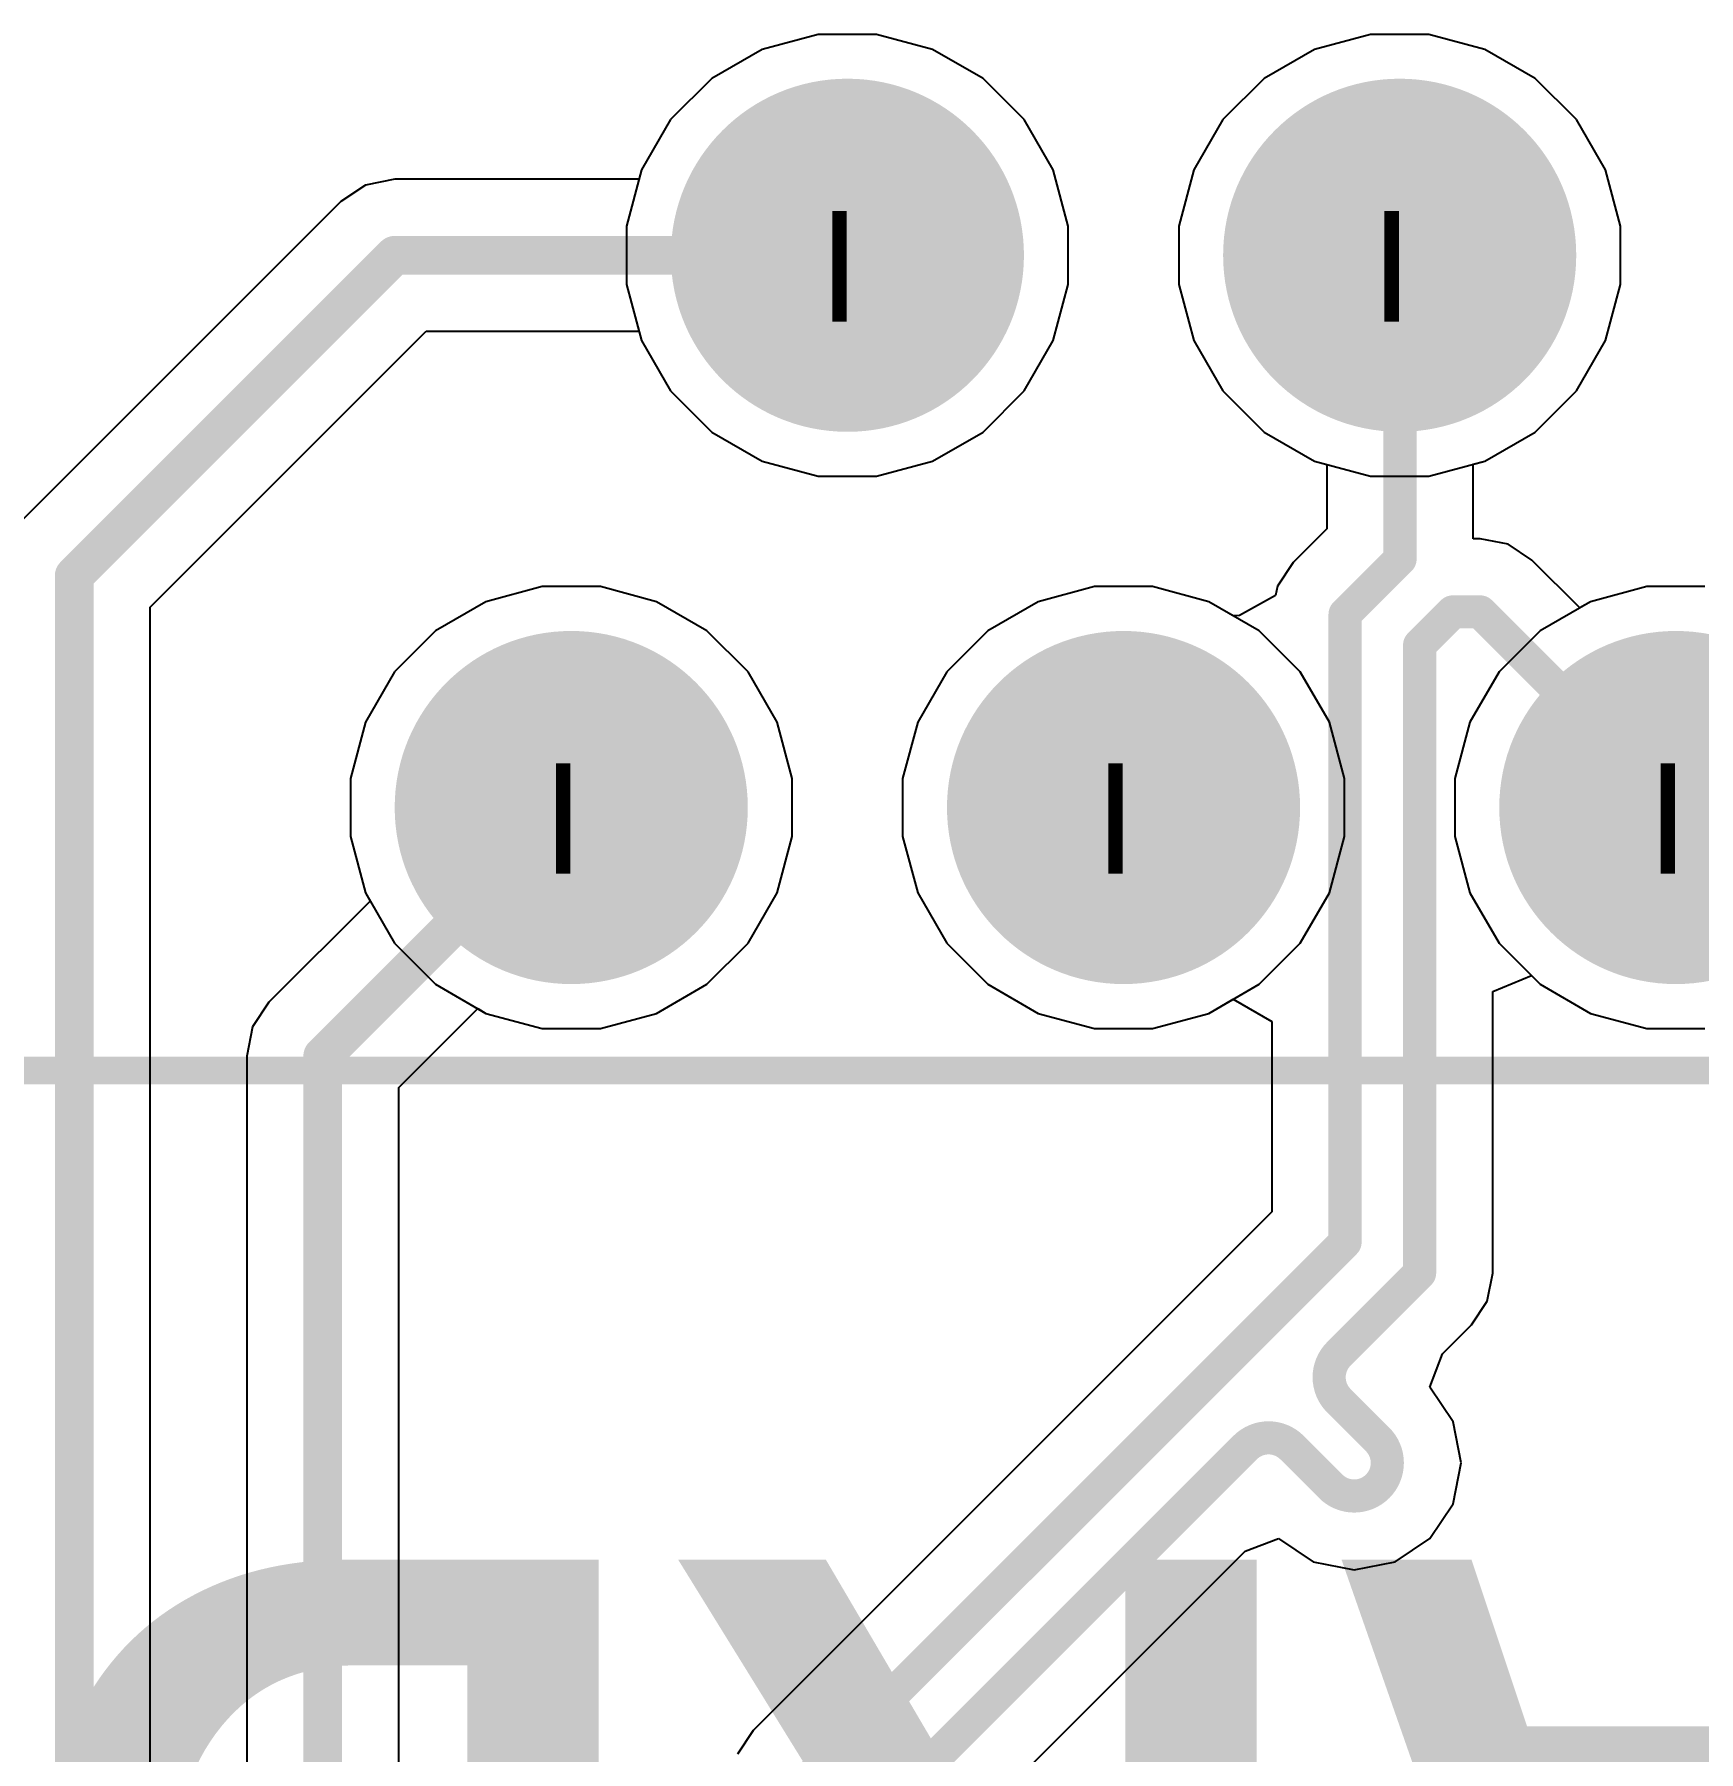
# Model space of a CAD drawing. Header units: inches. Extents: x -11 to 5379, y 0 to 5429.
# Drawn here: x 51.18 to 58.83, y 89.08 to 96.98 of the extents above; entities that cross this region are included whole.
import ezdxf

# ---------------------------------------------------------------- set-up
doc = ezdxf.new("R2010")
doc.units = ezdxf.units.IN
for name, color, linetype in [('Bottom Layer', 5, 'Continuous'), ('Bottom Solder', 6, 'Continuous'), ('Drill Drawing', 1, 'Continuous'), ('GND', 16, 'Continuous'), ('Multi-Layer', 9, 'Continuous'), ('Pad Holes', 156, 'Continuous'), ('PWR', 76, 'Continuous'), ('Top Layer', 1, 'Continuous'), ('Top Overlay', 2, 'Continuous'), ('Top Solder', 216, 'Continuous')]:
    doc.layers.add(name, color=color, linetype=linetype)
doc.styles.add('Arial', font='', dxfattribs={"height": 0.2})
doc.styles.add('Arial_Bold', font='', dxfattribs={"height": 0.2})
doc.styles.get('Arial').set_extended_font_data('Arial')
doc.styles.get('Arial_Bold').set_extended_font_data('Arial', bold=True)

# ---------------------------------------------------------------- blocks, each defined once
blk = doc.blocks.new('X14CBIWB1DY1027_122')
at = {"layer": 'Bottom Layer'}
h = blk.add_hatch(color=5, dxfattribs=at)
edge = h.paths.add_edge_path()
edge.add_arc((6.35, 4.444999999999999), 0.7619999999999999, 0, 360)
h = blk.add_hatch(color=5, dxfattribs=at)
edge = h.paths.add_edge_path()
edge.add_arc((8.889999999999999, 4.444999999999999), 0.7619999999999999, 0, 360)
h = blk.add_hatch(color=5, dxfattribs=at)
edge = h.paths.add_edge_path()
edge.add_arc((11.43, 4.444999999999999), 0.7619999999999999, 0, 360)
h = blk.add_hatch(color=5, dxfattribs=at)
edge = h.paths.add_edge_path()
edge.add_arc((7.619999999999999, 1.905), 0.7619999999999999, 0, 360)
h = blk.add_hatch(color=5, dxfattribs=at)
edge = h.paths.add_edge_path()
edge.add_arc((10.16, 1.905), 0.7619999999999999, 0, 360)
at = {"layer": 'Bottom Solder'}
h = blk.add_hatch(color=6, dxfattribs=at)
edge = h.paths.add_edge_path()
edge.add_arc((6.35, 4.444999999999999), 0.8120125999999999, 0, 360)
h = blk.add_hatch(color=6, dxfattribs=at)
edge = h.paths.add_edge_path()
edge.add_arc((8.889999999999999, 4.444999999999999), 0.8120125999999999, 0, 360)
h = blk.add_hatch(color=6, dxfattribs=at)
edge = h.paths.add_edge_path()
edge.add_arc((11.43, 4.444999999999999), 0.8120125999999999, 0, 360)
h = blk.add_hatch(color=6, dxfattribs=at)
edge = h.paths.add_edge_path()
edge.add_arc((7.619999999999999, 1.905), 0.8120125999999999, 0, 360)
h = blk.add_hatch(color=6, dxfattribs=at)
edge = h.paths.add_edge_path()
edge.add_arc((10.16, 1.905), 0.8120125999999999, 0, 360)
at = {"layer": 'GND'}
h = blk.add_hatch(color=16, dxfattribs=at)
edge = h.paths.add_edge_path()
edge.add_arc((6.35, 4.444999999999999), 0.7619999999999999, 0, 360)
h = blk.add_hatch(color=16, dxfattribs=at)
edge = h.paths.add_edge_path()
edge.add_arc((8.889999999999999, 4.444999999999999), 0.7619999999999999, 0, 360)
h = blk.add_hatch(color=16, dxfattribs=at)
edge = h.paths.add_edge_path()
edge.add_arc((11.43, 4.444999999999999), 0.7619999999999999, 0, 360)
h = blk.add_hatch(color=16, dxfattribs=at)
edge = h.paths.add_edge_path()
edge.add_arc((7.619999999999999, 1.905), 0.7619999999999999, 0, 360)
h = blk.add_hatch(color=16, dxfattribs=at)
edge = h.paths.add_edge_path()
edge.add_arc((10.16, 1.905), 0.7619999999999999, 0, 360)
at = {"layer": 'Multi-Layer'}
h = blk.add_hatch(color=9, dxfattribs=at)
edge = h.paths.add_edge_path()
edge.add_arc((6.35, 4.444999999999999), 0.7619999999999999, 0, 360)
h = blk.add_hatch(color=9, dxfattribs=at)
edge = h.paths.add_edge_path()
edge.add_arc((8.889999999999999, 4.444999999999999), 0.7619999999999999, 0, 360)
h = blk.add_hatch(color=9, dxfattribs=at)
edge = h.paths.add_edge_path()
edge.add_arc((11.43, 4.444999999999999), 0.7619999999999999, 0, 360)
h = blk.add_hatch(color=9, dxfattribs=at)
edge = h.paths.add_edge_path()
edge.add_arc((7.619999999999999, 1.905), 0.7619999999999999, 0, 360)
h = blk.add_hatch(color=9, dxfattribs=at)
edge = h.paths.add_edge_path()
edge.add_arc((10.16, 1.905), 0.7619999999999999, 0, 360)
at = {"layer": 'Pad Holes'}
h = blk.add_hatch(color=7, dxfattribs=at)
edge = h.paths.add_edge_path()
edge.add_arc((6.35, 4.444999999999999), 0.4750054, 0, 360)
h = blk.add_hatch(color=7, dxfattribs=at)
edge = h.paths.add_edge_path()
edge.add_arc((8.889999999999999, 4.444999999999999), 0.4750054, 0, 360)
h = blk.add_hatch(color=7, dxfattribs=at)
edge = h.paths.add_edge_path()
edge.add_arc((11.43, 4.444999999999999), 0.4750054, 0, 360)
h = blk.add_hatch(color=7, dxfattribs=at)
edge = h.paths.add_edge_path()
edge.add_arc((7.619999999999999, 1.905), 0.4750054, 0, 360)
h = blk.add_hatch(color=7, dxfattribs=at)
edge = h.paths.add_edge_path()
edge.add_arc((10.16, 1.905), 0.4750054, 0, 360)
at = {"layer": 'PWR'}
h = blk.add_hatch(color=76, dxfattribs=at)
edge = h.paths.add_edge_path()
edge.add_arc((6.35, 4.444999999999999), 0.7619999999999999, 0, 360)
h = blk.add_hatch(color=76, dxfattribs=at)
edge = h.paths.add_edge_path()
edge.add_arc((8.889999999999999, 4.444999999999999), 0.7619999999999999, 0, 360)
h = blk.add_hatch(color=76, dxfattribs=at)
edge = h.paths.add_edge_path()
edge.add_arc((11.43, 4.444999999999999), 0.7619999999999999, 0, 360)
h = blk.add_hatch(color=76, dxfattribs=at)
edge = h.paths.add_edge_path()
edge.add_arc((7.619999999999999, 1.905), 0.7619999999999999, 0, 360)
h = blk.add_hatch(color=76, dxfattribs=at)
edge = h.paths.add_edge_path()
edge.add_arc((10.16, 1.905), 0.7619999999999999, 0, 360)
at = {"layer": 'Top Layer'}
h = blk.add_hatch(color=1, dxfattribs=at)
edge = h.paths.add_edge_path()
edge.add_arc((6.35, 4.444999999999999), 0.7619999999999999, 0, 360)
h = blk.add_hatch(color=1, dxfattribs=at)
edge = h.paths.add_edge_path()
edge.add_arc((8.889999999999999, 4.444999999999999), 0.7619999999999999, 0, 360)
h = blk.add_hatch(color=1, dxfattribs=at)
edge = h.paths.add_edge_path()
edge.add_arc((11.43, 4.444999999999999), 0.7619999999999999, 0, 360)
h = blk.add_hatch(color=1, dxfattribs=at)
edge = h.paths.add_edge_path()
edge.add_arc((7.619999999999999, 1.905), 0.7619999999999999, 0, 360)
h = blk.add_hatch(color=1, dxfattribs=at)
edge = h.paths.add_edge_path()
edge.add_arc((10.16, 1.905), 0.7619999999999999, 0, 360)
at = {"layer": 'Top Solder'}
h = blk.add_hatch(color=216, dxfattribs=at)
edge = h.paths.add_edge_path()
edge.add_arc((6.35, 4.444999999999999), 0.8120125999999999, 0, 360)
h = blk.add_hatch(color=216, dxfattribs=at)
edge = h.paths.add_edge_path()
edge.add_arc((8.889999999999999, 4.444999999999999), 0.8120125999999999, 0, 360)
h = blk.add_hatch(color=216, dxfattribs=at)
edge = h.paths.add_edge_path()
edge.add_arc((11.43, 4.444999999999999), 0.8120125999999999, 0, 360)
h = blk.add_hatch(color=216, dxfattribs=at)
edge = h.paths.add_edge_path()
edge.add_arc((7.619999999999999, 1.905), 0.8120125999999999, 0, 360)
h = blk.add_hatch(color=216, dxfattribs=at)
edge = h.paths.add_edge_path()
edge.add_arc((10.16, 1.905), 0.8120125999999999, 0, 360)
at = {"layer": 'Top Overlay'}
blk.add_lwpolyline([(29.250005, 5.6550052, 0.127, 0.127, 0), (-29.250005, 5.6550052, 0.127, 0.127, 0)], format="xyseb", dxfattribs=at)

msp = doc.modelspace()

# ---------------------------------------------------------------- linework, layer by layer
at = {"layer": 'Bottom Layer'}
for p, q in [((54.78130776, 96.97528992), (54.52290594, 96.90605206)), ((55.04882564, 96.97528992), (54.78130776, 96.97528992)), ((55.30722746, 96.90605206), (55.04882564, 96.97528992)), ((57.32130776, 96.97528992), (57.06290594, 96.90605206)), ((57.58882564, 96.97528992), (57.32130776, 96.97528992)), ((57.84722746, 96.90605206), (57.58882564, 96.97528992)), ((54.52290594, 96.90605206), (54.29122745999999, 96.77229311999999)), ((55.53890594, 96.77229311999999), (55.30722746, 96.90605206)), ((57.06290594, 96.90605206), (56.83122746, 96.77229311999999)), ((58.07890594, 96.77229311999999), (57.84722746, 96.90605206)), ((54.29122745999999, 96.77229311999999), (54.10206349999999, 96.58312916)), ((55.72806989999999, 96.58312916), (55.53890594, 96.77229311999999)), ((56.83122746, 96.77229311999999), (56.64206349999999, 96.58312916)), ((58.26806989999999, 96.58312916), (58.07890594, 96.77229311999999)), ((54.10206349999999, 96.58312916), (53.96830456, 96.35145068)), ((55.86182883999999, 96.35145068), (55.72806989999999, 96.58312916)), ((56.64206349999999, 96.58312916), (56.50830455999999, 96.35145068)), ((58.40182884, 96.35145068), (58.26806989999999, 96.58312916)), ((53.96830456, 96.35145068), (53.8990667, 96.09304886)), ((55.9310667, 96.09304886), (55.86182883999999, 96.35145068)), ((56.50830455999999, 96.35145068), (56.4390667, 96.09304886)), ((58.4710667, 96.09304886), (58.40182884, 96.35145068)), ((53.8990667, 96.09304886), (53.8990667, 95.82553098)), ((55.9310667, 95.82553098), (55.9310667, 96.09304886)), ((56.4390667, 96.09304886), (56.4390667, 95.82553098)), ((58.4710667, 95.82553098), (58.4710667, 96.09304886)), ((53.8990667, 95.82553098), (53.96830456, 95.56712916)), ((55.86182883999999, 95.56712916), (55.9310667, 95.82553098)), ((56.4390667, 95.82553098), (56.50830455999999, 95.56712916)), ((58.40182884, 95.56712916), (58.4710667, 95.82553098)), ((53.96830456, 95.56712916), (54.10206349999999, 95.33545068)), ((55.72806989999999, 95.33545068), (55.86182883999999, 95.56712916)), ((56.50830455999999, 95.56712916), (56.64206349999999, 95.33545068)), ((58.26806989999999, 95.33545068), (58.40182884, 95.56712916)), ((54.10206349999999, 95.33545068), (54.29122745999999, 95.14628671999999)), ((55.53890594, 95.14628671999999), (55.72806989999999, 95.33545068)), ((56.64206349999999, 95.33545068), (56.83122746, 95.14628671999999)), ((58.07890594, 95.14628671999999), (58.26806989999999, 95.33545068)), ((54.29122745999999, 95.14628671999999), (54.52290594, 95.01252778)), ((55.30722746, 95.01252778), (55.53890594, 95.14628671999999)), ((56.83122746, 95.14628671999999), (57.06290594, 95.01252778)), ((57.84722746, 95.01252778), (58.07890594, 95.14628671999999)), ((54.52290594, 95.01252778), (54.78130776, 94.94328992)), ((54.78130776, 94.94328992), (55.04882564, 94.94328992)), ((55.04882564, 94.94328992), (55.30722746, 95.01252778)), ((57.06290594, 95.01252778), (57.32130776, 94.94328992)), ((57.32130776, 94.94328992), (57.58882564, 94.94328992)), ((57.58882564, 94.94328992), (57.84722746, 95.01252778)), ((53.51130776, 94.43528992), (53.25290593999999, 94.36605205999999)), ((53.77882563999999, 94.43528992), (53.51130776, 94.43528992)), ((54.03722745999999, 94.36605205999999), (53.77882563999999, 94.43528992)), ((56.05130775999999, 94.43528992), (55.79290594, 94.36605205999999)), ((56.31882563999999, 94.43528992), (56.05130775999999, 94.43528992)), ((56.57722746, 94.36605205999999), (56.31882563999999, 94.43528992)), ((58.59130775999999, 94.43528992), (58.33290594, 94.36605205999999)), ((58.85882564, 94.43528992), (58.59130775999999, 94.43528992)), ((53.25290593999999, 94.36605205999999), (53.02122746, 94.23229312)), ((54.26890594, 94.23229312), (54.03722745999999, 94.36605205999999)), ((55.79290594, 94.36605205999999), (55.56122745999999, 94.23229312)), ((56.80890594, 94.23229312), (56.57722746, 94.36605205999999)), ((58.33290594, 94.36605205999999), (58.10122746, 94.23229312)), ((53.02122746, 94.23229312), (52.8320635, 94.04312915999999)), ((54.4580699, 94.04312915999999), (54.26890594, 94.23229312)), ((55.56122745999999, 94.23229312), (55.3720635, 94.04312915999999)), ((56.9980699, 94.04312915999999), (56.80890594, 94.23229312)), ((58.10122746, 94.23229312), (57.9120635, 94.04312915999999)), ((52.8320635, 94.04312915999999), (52.69830456, 93.81145068)), ((54.59182884, 93.81145068), (54.4580699, 94.04312915999999)), ((55.3720635, 94.04312915999999), (55.23830456, 93.81145068)), ((57.13182884, 93.81145068), (56.9980699, 94.04312915999999)), ((57.9120635, 94.04312915999999), (57.77830456, 93.81145068)), ((52.69830456, 93.81145068), (52.6290667, 93.55304885999999)), ((54.66106669999999, 93.55304885999999), (54.59182884, 93.81145068)), ((55.23830456, 93.81145068), (55.16906669999999, 93.55304885999999)), ((57.20106669999999, 93.55304885999999), (57.13182884, 93.81145068)), ((57.77830456, 93.81145068), (57.70906669999999, 93.55304885999999)), ((52.6290667, 93.55304885999999), (52.6290667, 93.28553097999999)), ((54.66106669999999, 93.28553097999999), (54.66106669999999, 93.55304885999999)), ((55.16906669999999, 93.55304885999999), (55.16906669999999, 93.28553097999999)), ((57.20106669999999, 93.28553097999999), (57.20106669999999, 93.55304885999999)), ((57.70906669999999, 93.55304885999999), (57.70906669999999, 93.28553097999999)), ((52.6290667, 93.28553097999999), (52.69830456, 93.02712916)), ((54.59182884, 93.02712916), (54.66106669999999, 93.28553097999999)), ((55.16906669999999, 93.28553097999999), (55.23830456, 93.02712916)), ((57.13182884, 93.02712916), (57.20106669999999, 93.28553097999999)), ((57.70906669999999, 93.28553097999999), (57.77830456, 93.02712916)), ((52.69830456, 93.02712916), (52.8320635, 92.79545067999999)), ((54.4580699, 92.79545067999999), (54.59182884, 93.02712916)), ((55.23830456, 93.02712916), (55.3720635, 92.79545067999999)), ((56.9980699, 92.79545067999999), (57.13182884, 93.02712916)), ((57.77830456, 93.02712916), (57.9120635, 92.79545067999999)), ((52.8320635, 92.79545067999999), (53.02122746, 92.60628672)), ((54.26890594, 92.60628672), (54.4580699, 92.79545067999999)), ((55.3720635, 92.79545067999999), (55.56122745999999, 92.60628672)), ((56.80890594, 92.60628672), (56.9980699, 92.79545067999999)), ((57.9120635, 92.79545067999999), (58.10122746, 92.60628672)), ((53.02122746, 92.60628672), (53.25290593999999, 92.47252778)), ((54.03722745999999, 92.47252778), (54.26890594, 92.60628672)), ((55.56122745999999, 92.60628672), (55.79290594, 92.47252778)), ((56.57722746, 92.47252778), (56.80890594, 92.60628672)), ((58.10122746, 92.60628672), (58.33290594, 92.47252778)), ((53.25290593999999, 92.47252778), (53.51130776, 92.40328991999999)), ((53.77882563999999, 92.40328991999999), (54.03722745999999, 92.47252778)), ((55.79290594, 92.47252778), (56.05130775999999, 92.40328991999999)), ((56.31882563999999, 92.40328991999999), (56.57722746, 92.47252778)), ((58.33290594, 92.47252778), (58.59130775999999, 92.40328991999999)), ((53.51130776, 92.40328991999999), (53.77882563999999, 92.40328991999999)), ((56.05130775999999, 92.40328991999999), (56.31882563999999, 92.40328991999999)), ((58.59130775999999, 92.40328991999999), (58.85882564, 92.40328991999999))]:
    msp.add_line(p, q, dxfattribs=at)
at = {"layer": 'GND'}
for p, q in [((54.78130776, 96.97528992), (54.52290594, 96.90605206)), ((55.04882564, 96.97528992), (54.78130776, 96.97528992)), ((55.30722746, 96.90605206), (55.04882564, 96.97528992)), ((57.32130776, 96.97528992), (57.06290594, 96.90605206)), ((57.58882564, 96.97528992), (57.32130776, 96.97528992)), ((57.84722746, 96.90605206), (57.58882564, 96.97528992)), ((54.52290594, 96.90605206), (54.29122745999999, 96.77229311999999)), ((55.53890594, 96.77229311999999), (55.30722746, 96.90605206)), ((57.06290594, 96.90605206), (56.83122746, 96.77229311999999)), ((58.07890594, 96.77229311999999), (57.84722746, 96.90605206)), ((54.29122745999999, 96.77229311999999), (54.10206349999999, 96.58312916)), ((55.72806989999999, 96.58312916), (55.53890594, 96.77229311999999)), ((56.83122746, 96.77229311999999), (56.64206349999999, 96.58312916)), ((58.26806989999999, 96.58312916), (58.07890594, 96.77229311999999)), ((54.10206349999999, 96.58312916), (53.96830456, 96.35145068)), ((55.86182883999999, 96.35145068), (55.72806989999999, 96.58312916)), ((56.64206349999999, 96.58312916), (56.50830455999999, 96.35145068)), ((58.40182884, 96.35145068), (58.26806989999999, 96.58312916)), ((53.96830456, 96.35145068), (53.8990667, 96.09304886)), ((55.9310667, 96.09304886), (55.86182883999999, 96.35145068)), ((56.50830455999999, 96.35145068), (56.4390667, 96.09304886)), ((58.4710667, 96.09304886), (58.40182884, 96.35145068)), ((53.8990667, 96.09304886), (53.8990667, 95.82553098)), ((55.9310667, 95.82553098), (55.9310667, 96.09304886)), ((56.4390667, 96.09304886), (56.4390667, 95.82553098)), ((58.4710667, 95.82553098), (58.4710667, 96.09304886)), ((53.8990667, 95.82553098), (53.96830456, 95.56712916)), ((55.86182883999999, 95.56712916), (55.9310667, 95.82553098)), ((56.4390667, 95.82553098), (56.50830455999999, 95.56712916)), ((58.40182884, 95.56712916), (58.4710667, 95.82553098)), ((53.96830456, 95.56712916), (54.10206349999999, 95.33545068)), ((55.72806989999999, 95.33545068), (55.86182883999999, 95.56712916)), ((56.50830455999999, 95.56712916), (56.64206349999999, 95.33545068)), ((58.26806989999999, 95.33545068), (58.40182884, 95.56712916)), ((54.10206349999999, 95.33545068), (54.29122745999999, 95.14628671999999)), ((55.53890594, 95.14628671999999), (55.72806989999999, 95.33545068)), ((56.64206349999999, 95.33545068), (56.83122746, 95.14628671999999)), ((58.07890594, 95.14628671999999), (58.26806989999999, 95.33545068)), ((54.29122745999999, 95.14628671999999), (54.52290594, 95.01252778)), ((55.30722746, 95.01252778), (55.53890594, 95.14628671999999)), ((56.83122746, 95.14628671999999), (57.06290594, 95.01252778)), ((57.84722746, 95.01252778), (58.07890594, 95.14628671999999)), ((54.52290594, 95.01252778), (54.78130776, 94.94328992)), ((54.78130776, 94.94328992), (55.04882564, 94.94328992)), ((55.04882564, 94.94328992), (55.30722746, 95.01252778)), ((57.06290594, 95.01252778), (57.32130776, 94.94328992)), ((57.32130776, 94.94328992), (57.58882564, 94.94328992)), ((57.58882564, 94.94328992), (57.84722746, 95.01252778)), ((53.51130776, 94.43528992), (53.25290593999999, 94.36605205999999)), ((53.77882563999999, 94.43528992), (53.51130776, 94.43528992)), ((54.03722745999999, 94.36605205999999), (53.77882563999999, 94.43528992)), ((56.05130775999999, 94.43528992), (55.79290594, 94.36605205999999)), ((56.31882563999999, 94.43528992), (56.05130775999999, 94.43528992)), ((56.57722746, 94.36605205999999), (56.31882563999999, 94.43528992)), ((58.59130775999999, 94.43528992), (58.33290594, 94.36605205999999)), ((58.85882564, 94.43528992), (58.59130775999999, 94.43528992)), ((53.25290593999999, 94.36605205999999), (53.02122746, 94.23229312)), ((54.26890594, 94.23229312), (54.03722745999999, 94.36605205999999)), ((55.79290594, 94.36605205999999), (55.56122745999999, 94.23229312)), ((56.80890594, 94.23229312), (56.57722746, 94.36605205999999)), ((58.33290594, 94.36605205999999), (58.10122746, 94.23229312)), ((53.02122746, 94.23229312), (52.8320635, 94.04312915999999)), ((54.4580699, 94.04312915999999), (54.26890594, 94.23229312)), ((55.56122745999999, 94.23229312), (55.3720635, 94.04312915999999)), ((56.9980699, 94.04312915999999), (56.80890594, 94.23229312)), ((58.10122746, 94.23229312), (57.9120635, 94.04312915999999)), ((52.8320635, 94.04312915999999), (52.69830456, 93.81145068)), ((54.59182884, 93.81145068), (54.4580699, 94.04312915999999)), ((55.3720635, 94.04312915999999), (55.23830456, 93.81145068)), ((57.13182884, 93.81145068), (56.9980699, 94.04312915999999)), ((57.9120635, 94.04312915999999), (57.77830456, 93.81145068)), ((52.69830456, 93.81145068), (52.6290667, 93.55304885999999)), ((54.66106669999999, 93.55304885999999), (54.59182884, 93.81145068)), ((55.23830456, 93.81145068), (55.16906669999999, 93.55304885999999)), ((57.20106669999999, 93.55304885999999), (57.13182884, 93.81145068)), ((57.77830456, 93.81145068), (57.70906669999999, 93.55304885999999)), ((52.6290667, 93.55304885999999), (52.6290667, 93.28553097999999)), ((54.66106669999999, 93.28553097999999), (54.66106669999999, 93.55304885999999)), ((55.16906669999999, 93.55304885999999), (55.16906669999999, 93.28553097999999)), ((57.20106669999999, 93.28553097999999), (57.20106669999999, 93.55304885999999)), ((57.70906669999999, 93.55304885999999), (57.70906669999999, 93.28553097999999)), ((52.6290667, 93.28553097999999), (52.69830456, 93.02712916)), ((54.59182884, 93.02712916), (54.66106669999999, 93.28553097999999)), ((55.16906669999999, 93.28553097999999), (55.23830456, 93.02712916)), ((57.13182884, 93.02712916), (57.20106669999999, 93.28553097999999)), ((57.70906669999999, 93.28553097999999), (57.77830456, 93.02712916)), ((52.69830456, 93.02712916), (52.8320635, 92.79545067999999)), ((54.4580699, 92.79545067999999), (54.59182884, 93.02712916)), ((55.23830456, 93.02712916), (55.3720635, 92.79545067999999)), ((56.9980699, 92.79545067999999), (57.13182884, 93.02712916)), ((57.77830456, 93.02712916), (57.9120635, 92.79545067999999)), ((52.8320635, 92.79545067999999), (53.02122746, 92.60628672)), ((54.26890594, 92.60628672), (54.4580699, 92.79545067999999)), ((55.3720635, 92.79545067999999), (55.56122745999999, 92.60628672)), ((56.80890594, 92.60628672), (56.9980699, 92.79545067999999)), ((57.9120635, 92.79545067999999), (58.10122746, 92.60628672)), ((53.02122746, 92.60628672), (53.25290593999999, 92.47252778)), ((54.03722745999999, 92.47252778), (54.26890594, 92.60628672)), ((55.56122745999999, 92.60628672), (55.79290594, 92.47252778)), ((56.57722746, 92.47252778), (56.80890594, 92.60628672)), ((58.10122746, 92.60628672), (58.33290594, 92.47252778)), ((53.25290593999999, 92.47252778), (53.51130776, 92.40328991999999)), ((53.77882563999999, 92.40328991999999), (54.03722745999999, 92.47252778)), ((55.79290594, 92.47252778), (56.05130775999999, 92.40328991999999)), ((56.31882563999999, 92.40328991999999), (56.57722746, 92.47252778)), ((58.33290594, 92.47252778), (58.59130775999999, 92.40328991999999)), ((53.51130776, 92.40328991999999), (53.77882563999999, 92.40328991999999)), ((56.05130775999999, 92.40328991999999), (56.31882563999999, 92.40328991999999)), ((58.59130775999999, 92.40328991999999), (58.85882564, 92.40328991999999))]:
    msp.add_line(p, q, dxfattribs=at)
at = {"layer": 'PWR'}
for p, q in [((54.78130776, 96.97528992), (54.52290594, 96.90605206)), ((55.04882564, 96.97528992), (54.78130776, 96.97528992)), ((55.30722746, 96.90605206), (55.04882564, 96.97528992)), ((57.32130776, 96.97528992), (57.06290594, 96.90605206)), ((57.58882564, 96.97528992), (57.32130776, 96.97528992)), ((57.84722746, 96.90605206), (57.58882564, 96.97528992)), ((54.52290594, 96.90605206), (54.29122745999999, 96.77229311999999)), ((55.53890594, 96.77229311999999), (55.30722746, 96.90605206)), ((57.06290594, 96.90605206), (56.83122746, 96.77229311999999)), ((58.07890594, 96.77229311999999), (57.84722746, 96.90605206)), ((54.29122745999999, 96.77229311999999), (54.10206349999999, 96.58312916)), ((55.72806989999999, 96.58312916), (55.53890594, 96.77229311999999)), ((56.83122746, 96.77229311999999), (56.64206349999999, 96.58312916)), ((58.26806989999999, 96.58312916), (58.07890594, 96.77229311999999)), ((54.10206349999999, 96.58312916), (53.96830456, 96.35145068)), ((55.86182883999999, 96.35145068), (55.72806989999999, 96.58312916)), ((56.64206349999999, 96.58312916), (56.50830455999999, 96.35145068)), ((58.40182884, 96.35145068), (58.26806989999999, 96.58312916)), ((53.96830456, 96.35145068), (53.8990667, 96.09304886)), ((55.9310667, 96.09304886), (55.86182883999999, 96.35145068)), ((56.50830455999999, 96.35145068), (56.4390667, 96.09304886)), ((58.4710667, 96.09304886), (58.40182884, 96.35145068)), ((53.8990667, 96.09304886), (53.8990667, 95.82553098)), ((55.9310667, 95.82553098), (55.9310667, 96.09304886)), ((56.4390667, 96.09304886), (56.4390667, 95.82553098)), ((58.4710667, 95.82553098), (58.4710667, 96.09304886)), ((53.8990667, 95.82553098), (53.96830456, 95.56712916)), ((55.86182883999999, 95.56712916), (55.9310667, 95.82553098)), ((56.4390667, 95.82553098), (56.50830455999999, 95.56712916)), ((58.40182884, 95.56712916), (58.4710667, 95.82553098)), ((53.96830456, 95.56712916), (54.10206349999999, 95.33545068)), ((55.72806989999999, 95.33545068), (55.86182883999999, 95.56712916)), ((56.50830455999999, 95.56712916), (56.64206349999999, 95.33545068)), ((58.26806989999999, 95.33545068), (58.40182884, 95.56712916)), ((54.10206349999999, 95.33545068), (54.29122745999999, 95.14628671999999)), ((55.53890594, 95.14628671999999), (55.72806989999999, 95.33545068)), ((56.64206349999999, 95.33545068), (56.83122746, 95.14628671999999)), ((58.07890594, 95.14628671999999), (58.26806989999999, 95.33545068)), ((54.29122745999999, 95.14628671999999), (54.52290594, 95.01252778)), ((55.30722746, 95.01252778), (55.53890594, 95.14628671999999)), ((56.83122746, 95.14628671999999), (57.06290594, 95.01252778)), ((57.84722746, 95.01252778), (58.07890594, 95.14628671999999)), ((54.52290594, 95.01252778), (54.78130776, 94.94328992)), ((54.78130776, 94.94328992), (55.04882564, 94.94328992)), ((55.04882564, 94.94328992), (55.30722746, 95.01252778)), ((57.06290594, 95.01252778), (57.32130776, 94.94328992)), ((57.32130776, 94.94328992), (57.58882564, 94.94328992)), ((57.58882564, 94.94328992), (57.84722746, 95.01252778)), ((53.51130776, 94.43528992), (53.25290593999999, 94.36605205999999)), ((53.77882563999999, 94.43528992), (53.51130776, 94.43528992)), ((54.03722745999999, 94.36605205999999), (53.77882563999999, 94.43528992)), ((56.05130775999999, 94.43528992), (55.79290594, 94.36605205999999)), ((56.31882563999999, 94.43528992), (56.05130775999999, 94.43528992)), ((56.57722746, 94.36605205999999), (56.31882563999999, 94.43528992)), ((58.59130775999999, 94.43528992), (58.33290594, 94.36605205999999)), ((58.85882564, 94.43528992), (58.59130775999999, 94.43528992)), ((53.25290593999999, 94.36605205999999), (53.02122746, 94.23229312)), ((54.26890594, 94.23229312), (54.03722745999999, 94.36605205999999)), ((55.79290594, 94.36605205999999), (55.56122745999999, 94.23229312)), ((56.80890594, 94.23229312), (56.57722746, 94.36605205999999)), ((58.33290594, 94.36605205999999), (58.10122746, 94.23229312)), ((53.02122746, 94.23229312), (52.8320635, 94.04312915999999)), ((54.4580699, 94.04312915999999), (54.26890594, 94.23229312)), ((55.56122745999999, 94.23229312), (55.3720635, 94.04312915999999)), ((56.9980699, 94.04312915999999), (56.80890594, 94.23229312)), ((58.10122746, 94.23229312), (57.9120635, 94.04312915999999)), ((52.8320635, 94.04312915999999), (52.69830456, 93.81145068)), ((54.59182884, 93.81145068), (54.4580699, 94.04312915999999)), ((55.3720635, 94.04312915999999), (55.23830456, 93.81145068)), ((57.13182884, 93.81145068), (56.9980699, 94.04312915999999)), ((57.9120635, 94.04312915999999), (57.77830456, 93.81145068)), ((52.69830456, 93.81145068), (52.6290667, 93.55304885999999)), ((54.66106669999999, 93.55304885999999), (54.59182884, 93.81145068)), ((55.23830456, 93.81145068), (55.16906669999999, 93.55304885999999)), ((57.20106669999999, 93.55304885999999), (57.13182884, 93.81145068)), ((57.77830456, 93.81145068), (57.70906669999999, 93.55304885999999)), ((52.6290667, 93.55304885999999), (52.6290667, 93.28553097999999)), ((54.66106669999999, 93.28553097999999), (54.66106669999999, 93.55304885999999)), ((55.16906669999999, 93.55304885999999), (55.16906669999999, 93.28553097999999)), ((57.20106669999999, 93.28553097999999), (57.20106669999999, 93.55304885999999)), ((57.70906669999999, 93.55304885999999), (57.70906669999999, 93.28553097999999)), ((52.6290667, 93.28553097999999), (52.69830456, 93.02712916)), ((54.59182884, 93.02712916), (54.66106669999999, 93.28553097999999)), ((55.16906669999999, 93.28553097999999), (55.23830456, 93.02712916)), ((57.13182884, 93.02712916), (57.20106669999999, 93.28553097999999)), ((57.70906669999999, 93.28553097999999), (57.77830456, 93.02712916)), ((52.69830456, 93.02712916), (52.8320635, 92.79545067999999)), ((54.4580699, 92.79545067999999), (54.59182884, 93.02712916)), ((55.23830456, 93.02712916), (55.3720635, 92.79545067999999)), ((56.9980699, 92.79545067999999), (57.13182884, 93.02712916)), ((57.77830456, 93.02712916), (57.9120635, 92.79545067999999)), ((52.8320635, 92.79545067999999), (53.02122746, 92.60628672)), ((54.26890594, 92.60628672), (54.4580699, 92.79545067999999)), ((55.3720635, 92.79545067999999), (55.56122745999999, 92.60628672)), ((56.80890594, 92.60628672), (56.9980699, 92.79545067999999)), ((57.9120635, 92.79545067999999), (58.10122746, 92.60628672)), ((53.02122746, 92.60628672), (53.25290593999999, 92.47252778)), ((54.03722745999999, 92.47252778), (54.26890594, 92.60628672)), ((55.56122745999999, 92.60628672), (55.79290594, 92.47252778)), ((56.57722746, 92.47252778), (56.80890594, 92.60628672)), ((58.10122746, 92.60628672), (58.33290594, 92.47252778)), ((53.25290593999999, 92.47252778), (53.51130776, 92.40328991999999)), ((53.77882563999999, 92.40328991999999), (54.03722745999999, 92.47252778)), ((55.79290594, 92.47252778), (56.05130775999999, 92.40328991999999)), ((56.31882563999999, 92.40328991999999), (56.57722746, 92.47252778)), ((58.33290594, 92.47252778), (58.59130775999999, 92.40328991999999)), ((53.51130776, 92.40328991999999), (53.77882563999999, 92.40328991999999)), ((56.05130775999999, 92.40328991999999), (56.31882563999999, 92.40328991999999)), ((58.59130775999999, 92.40328991999999), (58.85882564, 92.40328991999999))]:
    msp.add_line(p, q, dxfattribs=at)
at = {"layer": 'Top Layer'}
for p, q in [((54.78130776, 96.97528992), (54.52290594, 96.90605206)), ((55.04882564, 96.97528992), (54.78130776, 96.97528992)), ((55.30722746, 96.90605206), (55.04882564, 96.97528992)), ((57.32130776, 96.97528992), (57.06290594, 96.90605206)), ((57.58882564, 96.97528992), (57.32130776, 96.97528992)), ((57.84722746, 96.90605206), (57.58882564, 96.97528992)), ((54.52290594, 96.90605206), (54.29122745999999, 96.77229311999999)), ((55.53890594, 96.77229311999999), (55.30722746, 96.90605206)), ((57.06290594, 96.90605206), (56.83122746, 96.77229311999999)), ((58.07890594, 96.77229311999999), (57.84722746, 96.90605206)), ((54.29122745999999, 96.77229311999999), (54.10206349999999, 96.58312916)), ((55.72806989999999, 96.58312916), (55.53890594, 96.77229311999999)), ((56.83122746, 96.77229311999999), (56.64206349999999, 96.58312916)), ((58.26806989999999, 96.58312916), (58.07890594, 96.77229311999999)), ((54.10206349999999, 96.58312916), (53.96830456, 96.35145068)), ((55.86182883999999, 96.35145068), (55.72806989999999, 96.58312916)), ((56.64206349999999, 96.58312916), (56.50830455999999, 96.35145068)), ((58.40182884, 96.35145068), (58.26806989999999, 96.58312916)), ((52.69931548, 96.2822941), (52.58589177999999, 96.20650812)), ((52.83310998, 96.30890821999999), (52.69931548, 96.2822941)), ((53.95690504, 96.30890821999999), (52.83310998, 96.30890821999999)), ((53.96830456, 96.35145068), (53.95690504, 96.30890821999999)), ((55.9310667, 96.09304886), (55.86182883999999, 96.35145068)), ((56.50830455999999, 96.35145068), (56.4390667, 96.09304886)), ((58.4710667, 96.09304886), (58.40182884, 96.35145068)), ((52.5858867, 96.20650049999999), (51.1118485, 94.73246484)), ((52.58589177999999, 96.20650812), (52.5858867, 96.20650049999999)), ((55.9310667, 95.82553098), (55.9310667, 96.09304886)), ((56.4390667, 96.09304886), (56.4390667, 95.82553098)), ((58.4710667, 95.82553098), (58.4710667, 96.09304886)), ((55.86182883999999, 95.56712916), (55.9310667, 95.82553098)), ((56.4390667, 95.82553098), (56.50830455999999, 95.56712916)), ((58.40182884, 95.56712916), (58.4710667, 95.82553098)), ((51.708685, 94.34042854), (52.97792553999999, 95.60967161999999)), ((52.97792553999999, 95.60967161999999), (53.95690504, 95.60967161999999)), ((53.95690504, 95.60967161999999), (53.96830456, 95.56712916)), ((53.96830456, 95.56712916), (54.10206349999999, 95.33545068)), ((55.72806989999999, 95.33545068), (55.86182883999999, 95.56712916)), ((56.50830455999999, 95.56712916), (56.64206349999999, 95.33545068)), ((58.26806989999999, 95.33545068), (58.40182884, 95.56712916)), ((54.10206349999999, 95.33545068), (54.29122745999999, 95.14628671999999)), ((55.53890594, 95.14628671999999), (55.72806989999999, 95.33545068)), ((56.64206349999999, 95.33545068), (56.83122746, 95.14628671999999)), ((58.07890594, 95.14628671999999), (58.26806989999999, 95.33545068)), ((54.29122745999999, 95.14628671999999), (54.52290594, 95.01252778)), ((55.30722746, 95.01252778), (55.53890594, 95.14628671999999)), ((56.83122746, 95.14628671999999), (57.06290594, 95.01252778)), ((57.84722746, 95.01252778), (58.07890594, 95.14628671999999)), ((54.52290594, 95.01252778), (54.78130776, 94.94328992)), ((54.78130776, 94.94328992), (55.04882564, 94.94328992)), ((55.04882564, 94.94328992), (55.30722746, 95.01252778)), ((57.06290594, 95.01252778), (57.12002799999999, 94.99722174)), ((57.12002799999999, 94.99722174), (57.12002799999999, 94.7008647)), ((57.79336676, 94.9980955), (57.84722746, 95.01252778)), ((57.79336676, 94.6556146), (57.79336676, 94.9980955)), ((57.12002799999999, 94.7008647), (56.9657992, 94.5466359)), ((57.82541139999999, 94.6556146), (57.79336676, 94.6556146)), ((57.95425035999999, 94.62998599999999), (57.82541139999999, 94.6556146)), ((58.06347289999999, 94.55700672), (57.95425035999999, 94.62998599999999)), ((56.9657992, 94.5466359), (56.89281991999999, 94.43741336)), ((58.28315241999999, 94.3373272), (58.06347289999999, 94.55700672)), ((53.51130776, 94.43528992), (53.25290593999999, 94.36605205999999)), ((53.77882563999999, 94.43528992), (53.51130776, 94.43528992)), ((54.03722745999999, 94.36605205999999), (53.77882563999999, 94.43528992)), ((56.05130775999999, 94.43528992), (55.79290594, 94.36605205999999)), ((56.31882563999999, 94.43528992), (56.05130775999999, 94.43528992)), ((56.57722746, 94.36605205999999), (56.31882563999999, 94.43528992)), ((56.88420932, 94.39412413999999), (56.71870799999999, 94.30249617999999)), ((56.89281991999999, 94.43741336), (56.88420932, 94.39412413999999)), ((58.59130775999999, 94.43528992), (58.33290594, 94.36605205999999)), ((58.85882564, 94.43528992), (58.59130775999999, 94.43528992)), ((51.708685, 85.85668884), (51.708685, 94.34042854)), ((53.25290593999999, 94.36605205999999), (53.02122746, 94.23229312)), ((54.26890594, 94.23229312), (54.03722745999999, 94.36605205999999)), ((55.79290594, 94.36605205999999), (55.56122745999999, 94.23229312)), ((56.68939132, 94.30129475999999), (56.57722746, 94.36605205999999)), ((58.33290594, 94.36605205999999), (58.28315241999999, 94.3373272)), ((53.02122746, 94.23229312), (52.8320635, 94.04312915999999)), ((54.4580699, 94.04312915999999), (54.26890594, 94.23229312)), ((55.56122745999999, 94.23229312), (55.3720635, 94.04312915999999)), ((56.71870799999999, 94.30249617999999), (56.68939132, 94.30129475999999)), ((52.8320635, 94.04312915999999), (52.69830456, 93.81145068)), ((54.59182884, 93.81145068), (54.4580699, 94.04312915999999)), ((55.3720635, 94.04312915999999), (55.23830456, 93.81145068)), ((52.69830456, 93.81145068), (52.6290667, 93.55304885999999)), ((54.66106669999999, 93.55304885999999), (54.59182884, 93.81145068)), ((55.23830456, 93.81145068), (55.16906669999999, 93.55304885999999)), ((52.6290667, 93.55304885999999), (52.6290667, 93.28553097999999)), ((54.66106669999999, 93.28553097999999), (54.66106669999999, 93.55304885999999)), ((55.16906669999999, 93.55304885999999), (55.16906669999999, 93.28553097999999)), ((52.6290667, 93.28553097999999), (52.69830456, 93.02712916)), ((54.59182884, 93.02712916), (54.66106669999999, 93.28553097999999)), ((55.16906669999999, 93.28553097999999), (55.23830456, 93.02712916)), ((52.72032635999999, 92.98898598), (52.2548485, 92.52350811999999)), ((52.69830456, 93.02712916), (52.72032635999999, 92.98898598)), ((54.4580699, 92.79545067999999), (54.59182884, 93.02712916)), ((55.23830456, 93.02712916), (55.3720635, 92.79545067999999)), ((54.26890594, 92.60628672), (54.4580699, 92.79545067999999)), ((55.3720635, 92.79545067999999), (55.56122745999999, 92.60628672)), ((54.03722745999999, 92.47252778), (54.26890594, 92.60628672)), ((55.56122745999999, 92.60628672), (55.79290594, 92.47252778)), ((57.88343008, 92.57263426), (58.06123007999999, 92.6462841)), ((57.88343008, 91.27813595999999), (57.88343008, 92.57263426)), ((58.06123007999999, 92.6462841), (58.10122746, 92.60628672)), ((58.10122746, 92.60628672), (58.33290594, 92.47252778)), ((52.2548485, 92.52350811999999), (52.17906252, 92.41008441999999)), ((52.851685, 92.13147181999999), (53.21476275999999, 92.49454958)), ((53.21476275999999, 92.49454958), (53.25290593999999, 92.47252778)), ((56.57722746, 92.47252778), (56.68938878, 92.53728507999999)), ((56.68938878, 92.53728507999999), (56.86719132, 92.43463098)), ((52.17906252, 92.41008441999999), (52.1524484, 92.27628992)), ((53.25290593999999, 92.47252778), (53.51130776, 92.40328991999999)), ((53.77882563999999, 92.40328991999999), (54.03722745999999, 92.47252778)), ((55.79290594, 92.47252778), (56.05130775999999, 92.40328991999999)), ((56.31882563999999, 92.40328991999999), (56.57722746, 92.47252778)), ((56.86719132, 92.43463098), (56.86719132, 91.55962129999999)), ((58.33290594, 92.47252778), (58.59130775999999, 92.40328991999999)), ((53.51130776, 92.40328991999999), (53.77882563999999, 92.40328991999999)), ((56.05130775999999, 92.40328991999999), (56.31882563999999, 92.40328991999999)), ((58.59130775999999, 92.40328991999999), (58.85882564, 92.40328991999999)), ((52.1524484, 92.27628992), (52.1524484, 85.85668884)), ((52.851685, 85.85668884), (52.851685, 92.13147181999999)), ((56.86719132, 91.55962129999999), (54.82526245999999, 89.51769243999999)), ((57.85780402, 91.14929954), (57.88343008, 91.27813595999999)), ((57.78482219999999, 91.04007446), (57.85780402, 91.14929954)), ((57.65163475999999, 90.90688702), (57.78482219999999, 91.04007446)), ((57.59375578, 90.753057), (57.65163475999999, 90.90688702)), ((57.70041799999999, 90.59342562), (57.59375578, 90.753057)), ((57.73787284, 90.40512525999999), (57.70041799999999, 90.59342562)), ((57.70041799999999, 90.21682489999999), (57.73787284, 90.40512525999999)), ((57.59376593999999, 90.05720368), (57.70041799999999, 90.21682489999999)), ((56.74405719999999, 89.99930945999999), (56.89788721999999, 90.05718844)), ((56.89788721999999, 90.05718844), (57.05751859999999, 89.95052621999999)), ((57.43411931999999, 89.95052621999999), (57.59375323999999, 90.0571859)), ((57.59375323999999, 90.0571859), (57.59375578, 90.05718336)), ((57.59375578, 90.05718336), (57.59376848, 90.05720114)), ((57.59376848, 90.05720114), (57.59376593999999, 90.05720368)), ((55.39999333999999, 88.6552456), (56.74405719999999, 89.99930945999999)), ((57.05751859999999, 89.95052621999999), (57.24581895999999, 89.91307137999999)), ((57.24581895999999, 89.91307137999999), (57.43411931999999, 89.95052621999999)), ((54.82526245999999, 89.51769243999999), (54.48236245999999, 89.17479243999999)), ((54.48236245999999, 89.17479243999999), (54.40938318, 89.06556989999999))]:
    msp.add_line(p, q, dxfattribs=at)
for points in [[(51.35906669999999, 94.48524664, 0.1778, 0.1778, 0), (52.83310998, 95.95928992, 0.1778, 0.1778, 0)], [(52.83310998, 95.95928992, 0.1778, 0.1778, 0), (54.9150667, 95.95928992, 0.1778, 0.1778, 0)], [(57.4550667, 95.95928992, 0.1524, 0.1524, 0), (57.45669737999999, 95.95765924, 0.1524, 0.1524, 0)], [(57.45669737999999, 94.56141108, 0.1524, 0.1524, 0), (57.45669737999999, 95.95765924, 0.1524, 0.1524, 0)], [(57.2038607, 94.3085744, 0.1524, 0.1524, 0), (57.45669737999999, 94.56141108, 0.1524, 0.1524, 0)], [(51.35906669999999, 85.37408884, 0.1778, 0.1778, 0), (51.35906669999999, 94.48524664, 0.1778, 0.1778, 0)], [(57.2038607, 91.42016767999999, 0.1524, 0.1524, 0), (57.2038607, 94.3085744, 0.1524, 0.1524, 0)], [(57.54676069999999, 94.16654267999999, 0.1524, 0.1524, 0), (57.69916324, 94.31894522, 0.1524, 0.1524, 0)], [(57.69916324, 94.31894522, 0.1524, 0.1524, 0), (57.82541139999999, 94.31894522, 0.1524, 0.1524, 0)], [(57.82541139999999, 94.31894522, 0.1524, 0.1524, 0), (58.7250667, 93.41928992, 0.1524, 0.1524, 0)], [(57.54676069999999, 91.42420627999999, 0.1524, 0.1524, 0), (57.54676069999999, 94.16654267999999, 0.1524, 0.1524, 0)], [(52.50206669999999, 92.27628992, 0.1778, 0.1778, 0), (53.64506669999999, 93.41928992, 0.1778, 0.1778, 0)], [(52.50206669999999, 85.37408884, 0.1778, 0.1778, 0), (52.50206669999999, 92.27628992, 0.1778, 0.1778, 0)], [(57.06182897999999, 91.27813595999999, 0.1524, 0.1524, 0), (57.2038607, 91.42016767999999, 0.1524, 0.1524, 0)], [(57.54676069999999, 91.27813595999999, 0.1524, 0.1524, 0), (57.54676069999999, 91.42420627999999, 0.1524, 0.1524, 0)], [(55.06332395999999, 89.27963093999999, 0.1524, 0.1524, 0), (57.06182897999999, 91.27813595999999, 0.1524, 0.1524, 0)], [(57.17531109999999, 90.90668636, 0.1524, 0.1524, 0), (57.54676069999999, 91.27813595999999, 0.1524, 0.1524, 0)], [(57.17531109999999, 90.69116228, 0.1524, 0.1524, -0.4142066588457261), (57.17531109999999, 90.90668636, 0.1524, 0.1524, 0)], [(57.17531109999999, 90.69116228, 0.1524, 0.1524, 0), (57.35358099999999, 90.51288729999999, 0.1524, 0.1524, 0)], [(56.7442604, 90.47563566, 0.1524, 0.1524, -0.4142066587643657), (56.95978448, 90.47563566, 0.1524, 0.1524, 0)], [(56.47484514, 90.2062204, 0.1524, 0.1524, 0), (56.7442604, 90.47563566, 0.1524, 0.1524, 0)], [(56.95978194, 90.47563312, 0.1524, 0.1524, 0), (56.95978448, 90.47563566, 0.1524, 0.1524, 0)], [(56.95978448, 90.47563566, 0.1524, 0.1524, 0), (57.13805438, 90.29736068, 0.1524, 0.1524, 0)], [(57.35358099999999, 90.51288729999999, 0.1524, 0.1524, -0.4142066587643675), (57.35358354, 90.29736576, 0.1524, 0.1524, 0)], [(57.35358099999999, 90.29736322, 0.1524, 0.1524, -0.4142135623730951), (57.13805692, 90.29736322, 0.1524, 0.1524, 0)], [(57.35358099999999, 90.29736322, 0.1524, 0.1524, 0), (57.35358354, 90.29736576, 0.1524, 0.1524, 0)], [(55.06332395999999, 88.79469922, 0.1524, 0.1524, 0), (56.47484514, 90.2062204, 0.1524, 0.1524, 0)], [(54.72042395999999, 88.93673093999999, 0.1524, 0.1524, 0), (55.06332395999999, 89.27963093999999, 0.1524, 0.1524, 0)]]:
    msp.add_lwpolyline(points, format="xyseb", dxfattribs=at)
for points in [[(52.78865998, 95.95928992, 0.08889999999999999, 0.08889999999999999, 1), (52.87755997999999, 95.95928992, 0.08889999999999999, 0.08889999999999999, 1)], [(52.78865998, 95.95928992, 0.08889999999999999, 0.08889999999999999, 1), (52.87755997999999, 95.95928992, 0.08889999999999999, 0.08889999999999999, 1)], [(54.8706167, 95.95928992, 0.08889999999999999, 0.08889999999999999, 1), (54.95951669999999, 95.95928992, 0.08889999999999999, 0.08889999999999999, 1)], [(57.4169667, 95.95928992, 0.0762, 0.0762, 1), (57.4931667, 95.95928992, 0.0762, 0.0762, 1)], [(57.41859737999999, 95.95765924, 0.0762, 0.0762, 1), (57.49479737999999, 95.95765924, 0.0762, 0.0762, 1)], [(57.41859737999999, 95.95765924, 0.0762, 0.0762, 1), (57.49479737999999, 95.95765924, 0.0762, 0.0762, 1)], [(57.41859737999999, 94.56141108, 0.0762, 0.0762, 1), (57.49479737999999, 94.56141108, 0.0762, 0.0762, 1)], [(57.41859737999999, 94.56141108, 0.0762, 0.0762, 1), (57.49479737999999, 94.56141108, 0.0762, 0.0762, 1)], [(51.31461669999999, 94.48524664, 0.08889999999999999, 0.08889999999999999, 1), (51.40351669999999, 94.48524664, 0.08889999999999999, 0.08889999999999999, 1)], [(51.31461669999999, 94.48524664, 0.08889999999999999, 0.08889999999999999, 1), (51.40351669999999, 94.48524664, 0.08889999999999999, 0.08889999999999999, 1)], [(57.1657607, 94.3085744, 0.0762, 0.0762, 1), (57.24196069999999, 94.3085744, 0.0762, 0.0762, 1)], [(57.1657607, 94.3085744, 0.0762, 0.0762, 1), (57.24196069999999, 94.3085744, 0.0762, 0.0762, 1)], [(57.66106323999999, 94.31894522, 0.0762, 0.0762, 1), (57.73726324, 94.31894522, 0.0762, 0.0762, 1)], [(57.66106323999999, 94.31894522, 0.0762, 0.0762, 1), (57.73726324, 94.31894522, 0.0762, 0.0762, 1)], [(57.7873114, 94.31894522, 0.0762, 0.0762, 1), (57.86351139999999, 94.31894522, 0.0762, 0.0762, 1)], [(57.7873114, 94.31894522, 0.0762, 0.0762, 1), (57.86351139999999, 94.31894522, 0.0762, 0.0762, 1)], [(57.5086607, 94.16654267999999, 0.0762, 0.0762, 1), (57.58486069999999, 94.16654267999999, 0.0762, 0.0762, 1)], [(57.5086607, 94.16654267999999, 0.0762, 0.0762, 1), (57.58486069999999, 94.16654267999999, 0.0762, 0.0762, 1)], [(53.6006167, 93.41928992, 0.08889999999999999, 0.08889999999999999, 1), (53.6895167, 93.41928992, 0.08889999999999999, 0.08889999999999999, 1)], [(58.68696669999999, 93.41928992, 0.0762, 0.0762, 1), (58.7631667, 93.41928992, 0.0762, 0.0762, 1)], [(52.4576167, 92.27628992, 0.08889999999999999, 0.08889999999999999, 1), (52.54651669999999, 92.27628992, 0.08889999999999999, 0.08889999999999999, 1)], [(52.4576167, 92.27628992, 0.08889999999999999, 0.08889999999999999, 1), (52.54651669999999, 92.27628992, 0.08889999999999999, 0.08889999999999999, 1)], [(57.1657607, 91.42016767999999, 0.0762, 0.0762, 1), (57.24196069999999, 91.42016767999999, 0.0762, 0.0762, 1)], [(57.1657607, 91.42016767999999, 0.0762, 0.0762, 1), (57.24196069999999, 91.42016767999999, 0.0762, 0.0762, 1)], [(57.5086607, 91.42420627999999, 0.0762, 0.0762, 1), (57.58486069999999, 91.42420627999999, 0.0762, 0.0762, 1)], [(57.5086607, 91.42420627999999, 0.0762, 0.0762, 1), (57.58486069999999, 91.42420627999999, 0.0762, 0.0762, 1)], [(57.02372898, 91.27813595999999, 0.0762, 0.0762, 1), (57.09992897999999, 91.27813595999999, 0.0762, 0.0762, 1)], [(57.02372898, 91.27813595999999, 0.0762, 0.0762, 1), (57.09992897999999, 91.27813595999999, 0.0762, 0.0762, 1)], [(57.5086607, 91.27813595999999, 0.0762, 0.0762, 1), (57.58486069999999, 91.27813595999999, 0.0762, 0.0762, 1)], [(57.5086607, 91.27813595999999, 0.0762, 0.0762, 1), (57.58486069999999, 91.27813595999999, 0.0762, 0.0762, 1)], [(57.13721109999999, 90.90668636, 0.0762, 0.0762, 1), (57.21341109999999, 90.90668636, 0.0762, 0.0762, 1)], [(57.13721109999999, 90.90668636, 0.0762, 0.0762, 1), (57.21341109999999, 90.90668636, 0.0762, 0.0762, 1)], [(57.13721109999999, 90.69116228, 0.0762, 0.0762, 1), (57.21341109999999, 90.69116228, 0.0762, 0.0762, 1)], [(57.13721109999999, 90.69116228, 0.0762, 0.0762, 1), (57.21341109999999, 90.69116228, 0.0762, 0.0762, 1)], [(56.70616039999999, 90.47563566, 0.0762, 0.0762, 1), (56.7823604, 90.47563566, 0.0762, 0.0762, 1)], [(56.70616039999999, 90.47563566, 0.0762, 0.0762, 1), (56.7823604, 90.47563566, 0.0762, 0.0762, 1)], [(56.92168194, 90.47563312, 0.0762, 0.0762, 1), (56.99788193999999, 90.47563312, 0.0762, 0.0762, 1)], [(56.92168448, 90.47563566, 0.0762, 0.0762, 1), (56.99788448, 90.47563566, 0.0762, 0.0762, 1)], [(56.92168448, 90.47563566, 0.0762, 0.0762, 1), (56.99788448, 90.47563566, 0.0762, 0.0762, 1)], [(56.92168448, 90.47563566, 0.0762, 0.0762, 1), (56.99788448, 90.47563566, 0.0762, 0.0762, 1)], [(57.31548099999999, 90.51288729999999, 0.0762, 0.0762, 1), (57.391681, 90.51288729999999, 0.0762, 0.0762, 1)], [(57.31548099999999, 90.51288729999999, 0.0762, 0.0762, 1), (57.391681, 90.51288729999999, 0.0762, 0.0762, 1)], [(57.09995438, 90.29736068, 0.0762, 0.0762, 1), (57.17615438, 90.29736068, 0.0762, 0.0762, 1)], [(57.09995691999999, 90.29736322, 0.0762, 0.0762, 1), (57.17615692, 90.29736322, 0.0762, 0.0762, 1)], [(57.31548099999999, 90.29736322, 0.0762, 0.0762, 1), (57.391681, 90.29736322, 0.0762, 0.0762, 1)], [(57.31548099999999, 90.29736322, 0.0762, 0.0762, 1), (57.391681, 90.29736322, 0.0762, 0.0762, 1)], [(57.31548354, 90.29736576, 0.0762, 0.0762, 1), (57.39168354, 90.29736576, 0.0762, 0.0762, 1)], [(57.31548354, 90.29736576, 0.0762, 0.0762, 1), (57.39168354, 90.29736576, 0.0762, 0.0762, 1)], [(56.43674514, 90.2062204, 0.0762, 0.0762, 1), (56.51294514, 90.2062204, 0.0762, 0.0762, 1)], [(56.43674514, 90.2062204, 0.0762, 0.0762, 1), (56.51294514, 90.2062204, 0.0762, 0.0762, 1)], [(55.02522395999999, 89.27963093999999, 0.0762, 0.0762, 1), (55.10142396, 89.27963093999999, 0.0762, 0.0762, 1)], [(55.02522395999999, 89.27963093999999, 0.0762, 0.0762, 1), (55.10142396, 89.27963093999999, 0.0762, 0.0762, 1)]]:
    msp.add_lwpolyline(points, format="xyseb", close=True, dxfattribs=at)

# ---------------------------------------------------------------- block references
at = {"rotation": 180}
msp.add_blockref('X14CBIWB1DY1027_122', (65.0750667, 97.86428991999999), dxfattribs=at)

# ---------------------------------------------------------------- texts
at = {"layer": 'Drill Drawing', "style": 'Arial'}
for p in [(54.77962881999999, 95.65457373999999), (57.31962881999999, 95.65457373999999), (53.50962882, 93.11457374), (56.04962882, 93.11457374), (58.58962882, 93.11457374)]:
    msp.add_text('I', height=0.508, dxfattribs=at).set_placement(p)
at = {"layer": 'Top Overlay', "style": 'Arial_Bold'}
msp.add_text('DAUGHTHER BOARDS', height=2.99999908, rotation=180, dxfattribs=at).set_placement((94.3250717, 89.95956353999999))

doc.saveas('drawing.dxf')
